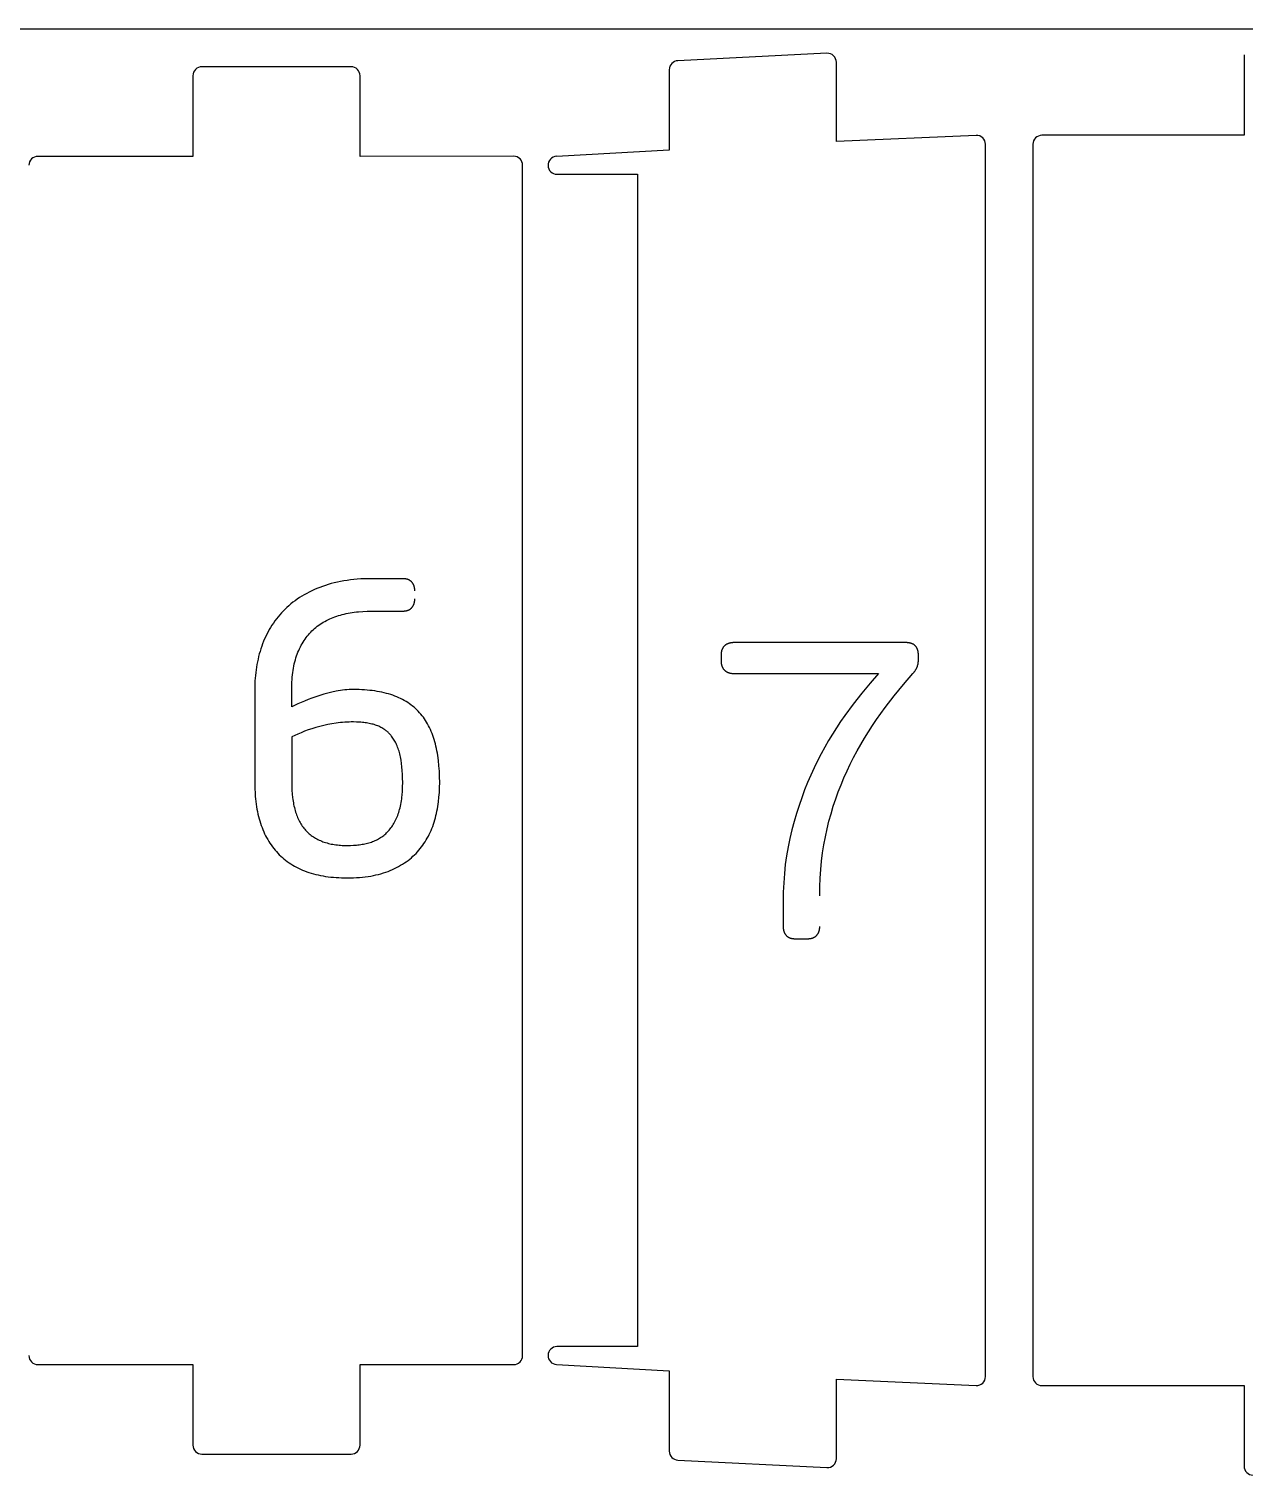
# Model space of a CAD drawing. Extents: x 296 to 1497, y 3 to 304.
# Drawn here: x 1218.47 to 1259.21, y 188.87 to 237.33 of the extents above; entities that cross this region are included whole.
import ezdxf

# ---------------------------------------------------------------- set-up
doc = ezdxf.new("R2010")
doc.units = 0
doc.layers.add('FLAT_PANELS', color=1, linetype='CONTINUOUS')
doc.layers.add('HELP_LINES', color=3, linetype='CONTINUOUS')

msp = doc.modelspace()

# ---------------------------------------------------------------- linework, layer by layer
at = {"layer": 'FLAT_PANELS'}
for p, q in [((1188.992, 237.332, 0), (1318.385, 237.332)), ((1245.225, 236.515, 0), (1240.225, 236.265, 0)), ((1229.271, 236.063, 0), (1224.271, 236.063, 0)), ((1245.54, 233.556, 0), (1245.54, 236.216, 0)), ((1259.209, 236.466, 0), (1259.209, 233.766, 0)), ((1223.971, 235.763, 0), (1223.971, 233.062, 0)), ((1229.571, 233.062, 0), (1229.571, 235.763, 0)), ((1239.94, 235.966, 0), (1239.94, 233.274, 0)), ((1250.228, 233.765, 0), (1245.54, 233.556, 0)), ((1259.209, 233.766, 0), (1252.429, 233.766, 0)), ((1239.94, 233.274, 0), (1236.156, 233.062, 0)), ((1250.54, 192.172, 0), (1250.54, 233.466, 0)), ((1252.129, 233.466, 0), (1252.129, 192.172, 0)), ((1223.971, 233.062, 0), (1218.771, 233.062, 0)), ((1234.723, 233.063, 0), (1229.571, 233.062, 0)), ((1235.023, 192.876, 0), (1235.023, 232.763, 0)), ((1236.174, 232.463, 0), (1238.874, 232.463, 0)), ((1238.874, 232.463, 0), (1238.874, 193.176, 0)), ((1238.874, 193.176, 0), (1236.174, 193.176, 0)), ((1218.771, 192.576, 0), (1223.971, 192.576, 0)), ((1223.971, 192.576, 0), (1223.971, 189.876, 0)), ((1229.571, 189.876, 0), (1229.571, 192.576, 0)), ((1229.571, 192.576, 0), (1234.723, 192.576, 0)), ((1236.156, 192.576, 0), (1239.94, 192.364, 0)), ((1239.94, 192.364, 0), (1239.94, 189.672, 0)), ((1245.54, 189.422, 0), (1245.54, 192.082, 0)), ((1245.54, 192.082, 0), (1250.228, 191.873, 0)), ((1252.429, 191.872, 0), (1259.209, 191.872, 0)), ((1259.209, 191.872, 0), (1259.209, 189.172, 0)), ((1224.271, 189.576, 0), (1229.271, 189.576, 0)), ((1240.225, 189.373, 0), (1245.225, 189.123, 0))]:
    msp.add_line(p, q, dxfattribs=at)
for centre, start, end in [((1245.24, 236.216, 0), 360, 92.8619), ((1224.271, 235.763, 0), 90.0002, 180), ((1229.271, 235.763, 0), 360, 90.0002), ((1240.24, 235.966, 0), 92.8619, 180), ((1250.24, 233.466, 0), 360, 92.4148), ((1252.429, 233.466, 0), 90.0002, 180), ((1218.771, 232.762, 0), 90.0003, 180), ((1234.723, 232.763, 0), 360, 90.0003), ((1236.174, 232.763, 0), 93.3577, 269.9998), ((1218.771, 192.876, 0), 180, 269.9998), ((1234.723, 192.876, 0), 269.9997, 0), ((1236.174, 192.876, 0), 90, 266.6423), ((1250.24, 192.172, 0), 267.5852, 360), ((1252.429, 192.172, 0), 180, 269.9998), ((1224.271, 189.876, 0), 180, 269.9993), ((1229.271, 189.876, 0), 269.9993, 0), ((1240.24, 189.672, 0), 180, 267.1381), ((1245.24, 189.422, 0), 267.1381, 0), ((1259.509, 189.172, 0), 180, 269.9998)]:
    msp.add_arc(centre, 0.3, start, end, dxfattribs=at)
at = {"layer": 'HELP_LINES'}
for p, q in [((1228.129, 218.581), (1228.04, 218.542)), ((1228.221, 218.618), (1228.129, 218.581)), ((1228.314, 218.653), (1228.221, 218.618)), ((1228.41, 218.686), (1228.314, 218.653)), ((1228.508, 218.717), (1228.41, 218.686)), ((1228.607, 218.745), (1228.508, 218.717)), ((1228.709, 218.771), (1228.607, 218.745)), ((1228.813, 218.795), (1228.709, 218.771)), ((1228.919, 218.817), (1228.813, 218.795)), ((1229.027, 218.836), (1228.919, 218.817)), ((1229.138, 218.853), (1229.027, 218.836)), ((1229.25, 218.868), (1229.138, 218.853)), ((1229.364, 218.88), (1229.25, 218.868)), ((1229.481, 218.891), (1229.364, 218.88)), ((1229.6, 218.899), (1229.481, 218.891)), ((1229.72, 218.904), (1229.6, 218.899)), ((1229.843, 218.908), (1229.72, 218.904)), ((1229.968, 218.909), (1229.843, 218.908)), ((1231.014, 218.909), (1229.968, 218.909)), ((1231.026, 218.908), (1231.014, 218.909)), ((1231.038, 218.908), (1231.026, 218.908)), ((1231.05, 218.907), (1231.038, 218.908)), ((1231.062, 218.906), (1231.05, 218.907)), ((1231.073, 218.905), (1231.062, 218.906)), ((1231.084, 218.904), (1231.073, 218.905)), ((1231.096, 218.902), (1231.084, 218.904)), ((1231.106, 218.9), (1231.096, 218.902)), ((1231.117, 218.898), (1231.106, 218.9)), ((1231.128, 218.896), (1231.117, 218.898)), ((1231.138, 218.893), (1231.128, 218.896)), ((1231.148, 218.891), (1231.138, 218.893)), ((1231.158, 218.888), (1231.148, 218.891)), ((1231.168, 218.885), (1231.158, 218.888)), ((1231.177, 218.881), (1231.168, 218.885)), ((1231.187, 218.878), (1231.177, 218.881)), ((1231.196, 218.874), (1231.187, 218.878)), ((1231.205, 218.87), (1231.196, 218.874)), ((1231.214, 218.866), (1231.205, 218.87)), ((1231.222, 218.862), (1231.214, 218.866)), ((1231.231, 218.857), (1231.222, 218.862)), ((1231.239, 218.852), (1231.231, 218.857)), ((1231.247, 218.847), (1231.239, 218.852)), ((1231.255, 218.842), (1231.247, 218.847)), ((1231.263, 218.836), (1231.255, 218.842)), ((1231.27, 218.831), (1231.263, 218.836)), ((1231.278, 218.825), (1231.27, 218.831)), ((1231.285, 218.819), (1231.278, 218.825)), ((1231.292, 218.812), (1231.285, 218.819)), ((1231.298, 218.806), (1231.292, 218.812)), ((1231.305, 218.799), (1231.298, 218.806)), ((1231.311, 218.792), (1231.305, 218.799)), ((1231.317, 218.785), (1231.311, 218.792)), ((1231.323, 218.778), (1231.317, 218.785)), ((1231.329, 218.771), (1231.323, 218.778)), ((1231.335, 218.763), (1231.329, 218.771)), ((1231.34, 218.755), (1231.335, 218.763)), ((1231.345, 218.747), (1231.34, 218.755)), ((1231.35, 218.739), (1231.345, 218.747)), ((1231.355, 218.731), (1231.35, 218.739)), ((1231.359, 218.723), (1231.355, 218.731)), ((1231.364, 218.715), (1231.359, 218.723)), ((1231.368, 218.706), (1231.364, 218.715)), ((1231.372, 218.697), (1231.368, 218.706)), ((1231.376, 218.688), (1231.372, 218.697)), ((1231.379, 218.679), (1231.376, 218.688)), ((1231.382, 218.67), (1231.379, 218.679)), ((1231.386, 218.661), (1231.382, 218.67)), ((1231.388, 218.651), (1231.386, 218.661)), ((1231.391, 218.642), (1231.388, 218.651)), ((1231.394, 218.632), (1231.391, 218.642)), ((1231.396, 218.622), (1231.394, 218.632)), ((1231.398, 218.612), (1231.396, 218.622)), ((1231.4, 218.601), (1231.398, 218.612)), ((1231.402, 218.591), (1231.4, 218.601)), ((1231.403, 218.58), (1231.402, 218.591)), ((1231.405, 218.57), (1231.403, 218.58)), ((1231.406, 218.559), (1231.405, 218.57)), ((1231.407, 218.548), (1231.406, 218.559)), ((1227.324, 218.118), (1227.254, 218.062)), ((1227.396, 218.172), (1227.324, 218.118)), ((1227.469, 218.224), (1227.396, 218.172)), ((1227.545, 218.274), (1227.469, 218.224)), ((1227.622, 218.323), (1227.545, 218.274)), ((1227.702, 218.37), (1227.622, 218.323)), ((1227.783, 218.416), (1227.702, 218.37)), ((1227.867, 218.459), (1227.783, 218.416)), ((1227.952, 218.502), (1227.867, 218.459)), ((1228.04, 218.542), (1227.952, 218.502)), ((1231.379, 218.059), (1231.382, 218.068)), ((1231.382, 218.068), (1231.386, 218.078)), ((1231.386, 218.078), (1231.388, 218.088)), ((1231.388, 218.088), (1231.391, 218.097)), ((1231.391, 218.097), (1231.394, 218.107)), ((1231.394, 218.107), (1231.396, 218.117)), ((1231.396, 218.117), (1231.398, 218.127)), ((1231.398, 218.127), (1231.4, 218.138)), ((1231.4, 218.138), (1231.402, 218.148)), ((1231.402, 218.148), (1231.403, 218.159)), ((1231.403, 218.159), (1231.405, 218.17)), ((1231.405, 218.17), (1231.406, 218.181)), ((1231.406, 218.181), (1231.407, 218.192)), ((1231.407, 218.537), (1231.407, 218.548)), ((1231.408, 218.525), (1231.407, 218.537)), ((1231.407, 218.203), (1231.408, 218.214)), ((1231.407, 218.192), (1231.407, 218.203)), ((1231.408, 218.514), (1231.408, 218.525)), ((1231.408, 218.502), (1231.408, 218.514)), ((1231.408, 218.226), (1231.408, 218.237)), ((1231.408, 218.214), (1231.408, 218.226)), ((1226.823, 217.629), (1226.77, 217.561)), ((1226.879, 217.695), (1226.823, 217.629)), ((1226.937, 217.76), (1226.879, 217.695)), ((1226.996, 217.824), (1226.937, 217.76)), ((1227.058, 217.886), (1226.996, 217.824)), ((1227.121, 217.946), (1227.058, 217.886)), ((1227.187, 218.005), (1227.121, 217.946)), ((1227.254, 218.062), (1227.187, 218.005)), ((1228.554, 217.561), (1228.611, 217.585)), ((1228.611, 217.585), (1228.669, 217.609)), ((1228.669, 217.609), (1228.728, 217.631)), ((1228.728, 217.631), (1228.789, 217.652)), ((1228.789, 217.652), (1228.85, 217.672)), ((1228.85, 217.672), (1228.913, 217.69)), ((1228.913, 217.69), (1228.977, 217.708)), ((1228.977, 217.708), (1229.041, 217.724)), ((1229.041, 217.724), (1229.107, 217.738)), ((1229.107, 217.738), (1229.173, 217.752)), ((1229.173, 217.752), (1229.241, 217.764)), ((1229.241, 217.764), (1229.309, 217.776)), ((1229.309, 217.776), (1229.379, 217.786)), ((1229.379, 217.786), (1229.449, 217.795)), ((1229.449, 217.795), (1229.52, 217.802)), ((1229.52, 217.802), (1229.666, 217.814)), ((1229.666, 217.814), (1229.815, 217.821)), ((1229.815, 217.821), (1231.014, 217.824)), ((1231.014, 217.824), (1231.026, 217.824)), ((1231.026, 217.824), (1231.038, 217.825)), ((1231.038, 217.825), (1231.05, 217.826)), ((1231.05, 217.826), (1231.062, 217.827)), ((1231.062, 217.827), (1231.073, 217.828)), ((1231.073, 217.828), (1231.084, 217.829)), ((1231.084, 217.829), (1231.096, 217.831)), ((1231.096, 217.831), (1231.106, 217.833)), ((1231.106, 217.833), (1231.117, 217.835)), ((1231.117, 217.835), (1231.128, 217.837)), ((1231.128, 217.837), (1231.138, 217.84)), ((1231.138, 217.84), (1231.148, 217.842)), ((1231.148, 217.842), (1231.158, 217.845)), ((1231.158, 217.845), (1231.168, 217.849)), ((1231.168, 217.849), (1231.177, 217.852)), ((1231.177, 217.852), (1231.187, 217.856)), ((1231.187, 217.856), (1231.196, 217.86)), ((1231.196, 217.86), (1231.205, 217.864)), ((1231.205, 217.864), (1231.214, 217.868)), ((1231.214, 217.868), (1231.222, 217.872)), ((1231.222, 217.872), (1231.231, 217.877)), ((1231.231, 217.877), (1231.239, 217.882)), ((1231.239, 217.882), (1231.247, 217.887)), ((1231.247, 217.887), (1231.255, 217.893)), ((1231.255, 217.893), (1231.263, 217.898)), ((1231.263, 217.898), (1231.27, 217.904)), ((1231.27, 217.904), (1231.278, 217.91)), ((1231.278, 217.91), (1231.285, 217.917)), ((1231.285, 217.917), (1231.292, 217.923)), ((1231.292, 217.923), (1231.298, 217.93)), ((1231.298, 217.93), (1231.305, 217.937)), ((1231.305, 217.937), (1231.311, 217.944)), ((1231.311, 217.944), (1231.317, 217.951)), ((1231.317, 217.951), (1231.323, 217.959)), ((1231.323, 217.959), (1231.329, 217.966)), ((1231.329, 217.966), (1231.335, 217.974)), ((1231.335, 217.974), (1231.34, 217.982)), ((1231.34, 217.982), (1231.345, 217.99)), ((1231.345, 217.99), (1231.35, 217.998)), ((1231.35, 217.998), (1231.355, 218.006)), ((1231.355, 218.006), (1231.359, 218.015)), ((1231.359, 218.015), (1231.364, 218.023)), ((1231.364, 218.023), (1231.368, 218.032)), ((1231.368, 218.032), (1231.372, 218.041)), ((1231.372, 218.041), (1231.376, 218.05)), ((1231.376, 218.05), (1231.379, 218.059)), ((1226.488, 217.127), (1226.448, 217.05)), ((1226.53, 217.203), (1226.488, 217.127)), ((1226.574, 217.277), (1226.53, 217.203)), ((1226.62, 217.35), (1226.574, 217.277)), ((1226.668, 217.422), (1226.62, 217.35)), ((1226.718, 217.492), (1226.668, 217.422)), ((1226.77, 217.561), (1226.718, 217.492)), ((1227.879, 217.074), (1227.919, 217.118)), ((1227.919, 217.118), (1227.961, 217.16)), ((1227.961, 217.16), (1228.004, 217.2)), ((1228.004, 217.2), (1228.048, 217.24)), ((1228.048, 217.24), (1228.094, 217.278)), ((1228.094, 217.278), (1228.14, 217.314)), ((1228.14, 217.314), (1228.188, 217.35)), ((1228.188, 217.35), (1228.237, 217.384)), ((1228.237, 217.384), (1228.287, 217.416)), ((1228.287, 217.416), (1228.338, 217.448)), ((1228.338, 217.448), (1228.39, 217.478)), ((1228.39, 217.478), (1228.444, 217.507)), ((1228.444, 217.507), (1228.498, 217.534)), ((1228.498, 217.534), (1228.554, 217.561)), ((1226.276, 216.645), (1226.248, 216.56)), ((1226.307, 216.728), (1226.276, 216.645)), ((1226.339, 216.811), (1226.307, 216.728)), ((1226.373, 216.892), (1226.339, 216.811)), ((1226.41, 216.972), (1226.373, 216.892)), ((1226.448, 217.05), (1226.41, 216.972)), ((1227.544, 216.563), (1227.572, 216.621)), ((1227.572, 216.621), (1227.601, 216.677)), ((1227.601, 216.677), (1227.631, 216.731)), ((1227.631, 216.731), (1227.663, 216.784)), ((1227.663, 216.784), (1227.696, 216.836)), ((1227.696, 216.836), (1227.73, 216.886)), ((1227.73, 216.886), (1227.765, 216.935)), ((1227.765, 216.935), (1227.802, 216.983)), ((1227.802, 216.983), (1227.84, 217.029)), ((1227.84, 217.029), (1227.879, 217.074)), ((1241.751, 216.613), (1241.745, 216.605)), ((1241.756, 216.621), (1241.751, 216.613)), ((1241.762, 216.628), (1241.756, 216.621)), ((1241.769, 216.636), (1241.762, 216.628)), ((1241.775, 216.643), (1241.769, 216.636)), ((1241.782, 216.65), (1241.775, 216.643)), ((1241.789, 216.657), (1241.782, 216.65)), ((1241.796, 216.664), (1241.789, 216.657)), ((1241.803, 216.67), (1241.796, 216.664)), ((1241.811, 216.677), (1241.803, 216.67)), ((1241.819, 216.683), (1241.811, 216.677)), ((1241.826, 216.689), (1241.819, 216.683)), ((1241.834, 216.694), (1241.826, 216.689)), ((1241.843, 216.7), (1241.834, 216.694)), ((1241.851, 216.705), (1241.843, 216.7)), ((1241.859, 216.71), (1241.851, 216.705)), ((1241.868, 216.715), (1241.859, 216.71)), ((1241.877, 216.719), (1241.868, 216.715)), ((1241.886, 216.724), (1241.877, 216.719)), ((1241.895, 216.728), (1241.886, 216.724)), ((1241.905, 216.732), (1241.895, 216.728)), ((1241.914, 216.736), (1241.905, 216.732)), ((1241.924, 216.739), (1241.914, 216.736)), ((1241.934, 216.743), (1241.924, 216.739)), ((1241.944, 216.746), (1241.934, 216.743)), ((1241.954, 216.749), (1241.944, 216.746)), ((1241.965, 216.751), (1241.954, 216.749)), ((1241.975, 216.754), (1241.965, 216.751)), ((1241.986, 216.756), (1241.975, 216.754)), ((1241.997, 216.758), (1241.986, 216.756)), ((1242.008, 216.76), (1241.997, 216.758)), ((1242.019, 216.761), (1242.008, 216.76)), ((1242.031, 216.763), (1242.019, 216.761)), ((1242.042, 216.764), (1242.031, 216.763)), ((1242.054, 216.765), (1242.042, 216.764)), ((1242.066, 216.766), (1242.054, 216.765)), ((1242.078, 216.766), (1242.066, 216.766)), ((1242.09, 216.767), (1242.078, 216.766)), ((1242.103, 216.767), (1242.09, 216.767)), ((1247.903, 216.766), (1242.103, 216.767)), ((1247.915, 216.766), (1247.903, 216.766)), ((1247.927, 216.765), (1247.915, 216.766)), ((1247.939, 216.764), (1247.927, 216.765)), ((1247.951, 216.763), (1247.939, 216.764)), ((1247.963, 216.761), (1247.951, 216.763)), ((1247.974, 216.76), (1247.963, 216.761)), ((1247.985, 216.758), (1247.974, 216.76)), ((1247.996, 216.756), (1247.985, 216.758)), ((1248.007, 216.754), (1247.996, 216.756)), ((1248.018, 216.751), (1248.007, 216.754)), ((1248.028, 216.749), (1248.018, 216.751)), ((1248.038, 216.746), (1248.028, 216.749)), ((1248.048, 216.743), (1248.038, 216.746)), ((1248.058, 216.739), (1248.048, 216.743)), ((1248.068, 216.736), (1248.058, 216.739)), ((1248.077, 216.732), (1248.068, 216.736)), ((1248.086, 216.728), (1248.077, 216.732)), ((1248.095, 216.724), (1248.086, 216.728)), ((1248.104, 216.719), (1248.095, 216.724)), ((1248.113, 216.715), (1248.104, 216.719)), ((1248.121, 216.71), (1248.113, 216.715)), ((1248.129, 216.705), (1248.121, 216.71)), ((1248.137, 216.7), (1248.129, 216.705)), ((1248.145, 216.694), (1248.137, 216.7)), ((1248.153, 216.689), (1248.145, 216.694)), ((1248.16, 216.683), (1248.153, 216.689)), ((1248.167, 216.677), (1248.16, 216.683)), ((1248.174, 216.67), (1248.167, 216.677)), ((1248.181, 216.664), (1248.174, 216.67)), ((1248.187, 216.657), (1248.181, 216.664)), ((1248.194, 216.65), (1248.187, 216.657)), ((1248.2, 216.643), (1248.194, 216.65)), ((1248.206, 216.636), (1248.2, 216.643)), ((1248.212, 216.628), (1248.206, 216.636)), ((1248.217, 216.621), (1248.212, 216.628)), ((1248.223, 216.613), (1248.217, 216.621)), ((1248.228, 216.605), (1248.223, 216.613)), ((1226.152, 216.213), (1226.133, 216.124)), ((1226.173, 216.301), (1226.152, 216.213)), ((1226.196, 216.388), (1226.173, 216.301)), ((1226.221, 216.474), (1226.196, 216.388)), ((1226.248, 216.56), (1226.221, 216.474)), ((1227.386, 216.122), (1227.404, 216.19)), ((1227.404, 216.19), (1227.424, 216.256)), ((1227.424, 216.256), (1227.445, 216.32)), ((1227.445, 216.32), (1227.468, 216.383)), ((1227.468, 216.383), (1227.492, 216.445)), ((1227.492, 216.445), (1227.517, 216.505)), ((1227.517, 216.505), (1227.544, 216.563)), ((1241.677, 216.394), (1241.676, 216.383)), ((1241.676, 216.383), (1241.676, 216.372)), ((1241.676, 216.372), (1241.676, 216.147)), ((1241.676, 216.147), (1241.676, 216.135)), ((1241.676, 216.135), (1241.676, 216.123)), ((1241.678, 216.406), (1241.677, 216.394)), ((1241.679, 216.417), (1241.678, 216.406)), ((1241.68, 216.428), (1241.679, 216.417)), ((1241.681, 216.438), (1241.68, 216.428)), ((1241.683, 216.449), (1241.681, 216.438)), ((1241.685, 216.459), (1241.683, 216.449)), ((1241.687, 216.47), (1241.685, 216.459)), ((1241.689, 216.48), (1241.687, 216.47)), ((1241.692, 216.49), (1241.689, 216.48)), ((1241.695, 216.499), (1241.692, 216.49)), ((1241.698, 216.509), (1241.695, 216.499)), ((1241.701, 216.519), (1241.698, 216.509)), ((1241.704, 216.528), (1241.701, 216.519)), ((1241.708, 216.537), (1241.704, 216.528)), ((1241.712, 216.546), (1241.708, 216.537)), ((1241.716, 216.555), (1241.712, 216.546)), ((1241.72, 216.564), (1241.716, 216.555)), ((1241.725, 216.572), (1241.72, 216.564)), ((1241.729, 216.581), (1241.725, 216.572)), ((1241.734, 216.589), (1241.729, 216.581)), ((1241.739, 216.597), (1241.734, 216.589)), ((1241.745, 216.605), (1241.739, 216.597)), ((1248.233, 216.597), (1248.228, 216.605)), ((1248.237, 216.589), (1248.233, 216.597)), ((1248.242, 216.581), (1248.237, 216.589)), ((1248.246, 216.572), (1248.242, 216.581)), ((1248.25, 216.564), (1248.246, 216.572)), ((1248.254, 216.555), (1248.25, 216.564)), ((1248.258, 216.546), (1248.254, 216.555)), ((1248.262, 216.537), (1248.258, 216.546)), ((1248.265, 216.528), (1248.262, 216.537)), ((1248.268, 216.519), (1248.265, 216.528)), ((1248.271, 216.509), (1248.268, 216.519)), ((1248.274, 216.499), (1248.271, 216.509)), ((1248.276, 216.49), (1248.274, 216.499)), ((1248.279, 216.48), (1248.276, 216.49)), ((1248.281, 216.47), (1248.279, 216.48)), ((1248.283, 216.459), (1248.281, 216.47)), ((1248.284, 216.449), (1248.283, 216.459)), ((1248.286, 216.438), (1248.284, 216.449)), ((1248.287, 216.428), (1248.286, 216.438)), ((1248.288, 216.417), (1248.287, 216.428)), ((1248.289, 216.406), (1248.288, 216.417)), ((1248.288, 216.121), (1248.289, 216.139)), ((1248.29, 216.394), (1248.289, 216.406)), ((1248.289, 216.139), (1248.29, 216.159)), ((1248.29, 216.383), (1248.29, 216.394)), ((1248.291, 216.372), (1248.29, 216.383)), ((1248.29, 216.159), (1248.291, 216.178)), ((1248.291, 216.36), (1248.291, 216.372)), ((1248.291, 216.178), (1248.291, 216.36)), ((1226.063, 215.669), (1226.055, 215.576)), ((1226.074, 215.762), (1226.063, 215.669)), ((1226.086, 215.853), (1226.074, 215.762)), ((1226.099, 215.944), (1226.086, 215.853)), ((1226.115, 216.035), (1226.099, 215.944)), ((1226.133, 216.124), (1226.115, 216.035)), ((1227.299, 215.608), (1227.307, 215.686)), ((1227.307, 215.686), (1227.317, 215.762)), ((1227.317, 215.762), (1227.328, 215.837)), ((1227.328, 215.837), (1227.34, 215.911)), ((1227.34, 215.911), (1227.354, 215.983)), ((1227.354, 215.983), (1227.369, 216.053)), ((1227.369, 216.053), (1227.386, 216.122)), ((1241.676, 216.123), (1241.677, 216.112)), ((1241.677, 216.112), (1241.678, 216.101)), ((1241.678, 216.101), (1241.679, 216.09)), ((1241.679, 216.09), (1241.68, 216.079)), ((1241.68, 216.079), (1241.681, 216.068)), ((1241.681, 216.068), (1241.683, 216.058)), ((1241.683, 216.058), (1241.685, 216.047)), ((1241.685, 216.047), (1241.687, 216.037)), ((1241.687, 216.037), (1241.689, 216.027)), ((1241.689, 216.027), (1241.692, 216.016)), ((1241.692, 216.016), (1241.695, 216.007)), ((1241.695, 216.007), (1241.698, 215.997)), ((1241.698, 215.997), (1241.701, 215.987)), ((1241.701, 215.987), (1241.704, 215.978)), ((1241.704, 215.978), (1241.708, 215.968)), ((1241.708, 215.968), (1241.712, 215.959)), ((1241.712, 215.959), (1241.716, 215.95)), ((1241.716, 215.95), (1241.72, 215.941)), ((1241.72, 215.941), (1241.725, 215.933)), ((1241.725, 215.933), (1241.729, 215.924)), ((1241.729, 215.924), (1241.734, 215.916)), ((1241.734, 215.916), (1241.739, 215.907)), ((1241.739, 215.907), (1241.745, 215.899)), ((1241.745, 215.899), (1241.751, 215.891)), ((1241.751, 215.891), (1241.756, 215.883)), ((1241.756, 215.883), (1241.762, 215.876)), ((1241.762, 215.876), (1241.769, 215.868)), ((1241.769, 215.868), (1241.775, 215.861)), ((1241.775, 215.861), (1241.782, 215.853)), ((1241.782, 215.853), (1241.789, 215.846)), ((1241.789, 215.846), (1241.796, 215.839)), ((1241.796, 215.839), (1241.803, 215.832)), ((1241.803, 215.832), (1241.811, 215.826)), ((1241.811, 215.826), (1241.819, 215.82)), ((1241.819, 215.82), (1241.826, 215.814)), ((1241.826, 215.814), (1241.834, 215.808)), ((1241.834, 215.808), (1241.843, 215.802)), ((1241.843, 215.802), (1241.851, 215.797)), ((1241.851, 215.797), (1241.859, 215.792)), ((1241.859, 215.792), (1241.868, 215.787)), ((1241.868, 215.787), (1241.877, 215.782)), ((1241.877, 215.782), (1241.886, 215.777)), ((1241.886, 215.777), (1241.895, 215.773)), ((1241.895, 215.773), (1241.905, 215.769)), ((1241.905, 215.769), (1241.914, 215.765)), ((1241.914, 215.765), (1241.924, 215.761)), ((1241.924, 215.761), (1241.934, 215.758)), ((1241.934, 215.758), (1241.944, 215.755)), ((1241.944, 215.755), (1241.954, 215.752)), ((1241.954, 215.752), (1241.965, 215.749)), ((1241.965, 215.749), (1241.975, 215.746)), ((1241.975, 215.746), (1241.986, 215.744)), ((1241.986, 215.744), (1241.997, 215.742)), ((1241.997, 215.742), (1242.008, 215.74)), ((1242.008, 215.74), (1242.019, 215.739)), ((1242.019, 215.739), (1242.031, 215.737)), ((1242.031, 215.737), (1242.042, 215.736)), ((1242.042, 215.736), (1242.054, 215.735)), ((1242.054, 215.735), (1242.066, 215.734)), ((1242.066, 215.734), (1242.078, 215.734)), ((1242.078, 215.734), (1242.09, 215.733)), ((1242.09, 215.733), (1246.954, 215.733)), ((1246.954, 215.733), (1246.673, 215.412)), ((1247.786, 215.36), (1248.103, 215.733)), ((1248.103, 215.733), (1248.124, 215.756)), ((1248.124, 215.756), (1248.134, 215.768)), ((1248.134, 215.768), (1248.144, 215.779)), ((1248.144, 215.779), (1248.153, 215.791)), ((1248.153, 215.791), (1248.162, 215.803)), ((1248.162, 215.803), (1248.171, 215.815)), ((1248.171, 215.815), (1248.18, 215.827)), ((1248.18, 215.827), (1248.188, 215.84)), ((1248.188, 215.84), (1248.196, 215.852)), ((1248.196, 215.852), (1248.204, 215.865)), ((1248.204, 215.865), (1248.212, 215.878)), ((1248.212, 215.878), (1248.219, 215.891)), ((1248.219, 215.891), (1248.226, 215.904)), ((1248.226, 215.904), (1248.233, 215.917)), ((1248.233, 215.917), (1248.239, 215.93)), ((1248.239, 215.93), (1248.243, 215.937)), ((1248.243, 215.937), (1248.246, 215.944)), ((1248.246, 215.944), (1248.249, 215.951)), ((1248.249, 215.951), (1248.251, 215.958)), ((1248.251, 215.958), (1248.257, 215.972)), ((1248.257, 215.972), (1248.262, 215.987)), ((1248.262, 215.987), (1248.266, 216.002)), ((1248.266, 216.002), (1248.271, 216.018)), ((1248.271, 216.018), (1248.275, 216.034)), ((1248.275, 216.034), (1248.278, 216.05)), ((1248.278, 216.05), (1248.281, 216.067)), ((1248.281, 216.067), (1248.284, 216.085)), ((1248.284, 216.085), (1248.286, 216.103)), ((1248.286, 216.103), (1248.288, 216.121)), ((1226.041, 215.291), (1226.04, 212.08)), ((1226.044, 215.387), (1226.041, 215.291)), ((1226.049, 215.482), (1226.044, 215.387)), ((1226.055, 215.576), (1226.049, 215.482)), ((1227.281, 215.28), (1227.284, 215.364)), ((1227.281, 215.195), (1227.281, 215.28)), ((1227.281, 214.619), (1227.281, 215.195)), ((1227.284, 215.364), (1227.287, 215.447)), ((1227.287, 215.447), (1227.292, 215.528)), ((1227.292, 215.528), (1227.299, 215.608)), ((1228.915, 215.164), (1228.844, 215.153)), ((1228.987, 215.173), (1228.915, 215.164)), ((1229.059, 215.181), (1228.987, 215.173)), ((1229.131, 215.187), (1229.059, 215.181)), ((1229.203, 215.191), (1229.131, 215.187)), ((1229.275, 215.194), (1229.203, 215.191)), ((1229.348, 215.195), (1229.275, 215.194)), ((1229.538, 215.192), (1229.348, 215.195)), ((1229.631, 215.188), (1229.538, 215.192)), ((1229.721, 215.183), (1229.631, 215.188)), ((1229.81, 215.176), (1229.721, 215.183)), ((1229.898, 215.167), (1229.81, 215.176)), ((1229.983, 215.158), (1229.898, 215.167)), ((1246.673, 215.412), (1246.39, 215.07)), ((1247.477, 214.979), (1247.786, 215.36)), ((1227.486, 214.712), (1227.281, 214.619)), ((1227.714, 214.81), (1227.486, 214.712)), ((1227.835, 214.859), (1227.714, 214.81)), ((1227.96, 214.907), (1227.835, 214.859)), ((1228.088, 214.953), (1227.96, 214.907)), ((1228.221, 214.998), (1228.088, 214.953)), ((1228.356, 215.039), (1228.221, 214.998)), ((1228.493, 215.077), (1228.356, 215.039)), ((1228.632, 215.11), (1228.493, 215.077)), ((1228.773, 215.14), (1228.632, 215.11)), ((1228.844, 215.153), (1228.773, 215.14)), ((1230.067, 215.146), (1229.983, 215.158)), ((1230.149, 215.133), (1230.067, 215.146)), ((1230.229, 215.119), (1230.149, 215.133)), ((1230.307, 215.103), (1230.229, 215.119)), ((1230.384, 215.086), (1230.307, 215.103)), ((1230.458, 215.067), (1230.384, 215.086)), ((1230.531, 215.046), (1230.458, 215.067)), ((1230.603, 215.024), (1230.531, 215.046)), ((1230.672, 215.001), (1230.603, 215.024)), ((1230.74, 214.976), (1230.672, 215.001)), ((1230.806, 214.949), (1230.74, 214.976)), ((1230.871, 214.921), (1230.806, 214.949)), ((1230.934, 214.891), (1230.871, 214.921)), ((1230.996, 214.86), (1230.934, 214.891)), ((1231.056, 214.828), (1230.996, 214.86)), ((1231.114, 214.794), (1231.056, 214.828)), ((1231.171, 214.758), (1231.114, 214.794)), ((1231.226, 214.721), (1231.171, 214.758)), ((1231.28, 214.683), (1231.226, 214.721)), ((1231.332, 214.642), (1231.28, 214.683)), ((1246.107, 214.707), (1245.823, 214.322)), ((1246.39, 215.07), (1246.107, 214.707)), ((1247.179, 214.588), (1247.477, 214.979)), ((1231.383, 214.601), (1231.332, 214.642)), ((1231.432, 214.558), (1231.383, 214.601)), ((1231.479, 214.513), (1231.432, 214.558)), ((1231.525, 214.467), (1231.479, 214.513)), ((1231.57, 214.419), (1231.525, 214.467)), ((1231.613, 214.37), (1231.57, 214.419)), ((1231.654, 214.319), (1231.613, 214.37)), ((1231.694, 214.267), (1231.654, 214.319)), ((1231.733, 214.213), (1231.694, 214.267)), ((1231.77, 214.158), (1231.733, 214.213)), ((1245.823, 214.322), (1245.683, 214.121)), ((1246.889, 214.189), (1247.179, 214.588)), ((1227.597, 213.749), (1227.486, 213.701)), ((1227.714, 213.796), (1227.597, 213.749)), ((1227.835, 213.841), (1227.714, 213.796)), ((1227.96, 213.883), (1227.835, 213.841)), ((1228.088, 213.922), (1227.96, 213.883)), ((1228.221, 213.957), (1228.088, 213.922)), ((1228.356, 213.99), (1228.221, 213.957)), ((1228.493, 214.019), (1228.356, 213.99)), ((1228.632, 214.044), (1228.493, 214.019)), ((1228.773, 214.067), (1228.632, 214.044)), ((1228.844, 214.077), (1228.773, 214.067)), ((1228.915, 214.085), (1228.844, 214.077)), ((1228.987, 214.092), (1228.915, 214.085)), ((1229.059, 214.098), (1228.987, 214.092)), ((1229.131, 214.103), (1229.059, 214.098)), ((1229.203, 214.106), (1229.131, 214.103)), ((1229.275, 214.108), (1229.203, 214.106)), ((1229.348, 214.109), (1229.275, 214.108)), ((1229.453, 214.107), (1229.348, 214.109)), ((1229.554, 214.102), (1229.453, 214.107)), ((1229.603, 214.099), (1229.554, 214.102)), ((1229.652, 214.094), (1229.603, 214.099)), ((1229.699, 214.089), (1229.652, 214.094)), ((1229.746, 214.083), (1229.699, 214.089)), ((1229.792, 214.076), (1229.746, 214.083)), ((1229.836, 214.068), (1229.792, 214.076)), ((1229.88, 214.06), (1229.836, 214.068)), ((1229.924, 214.051), (1229.88, 214.06)), ((1229.966, 214.04), (1229.924, 214.051)), ((1230.007, 214.03), (1229.966, 214.04)), ((1230.048, 214.018), (1230.007, 214.03)), ((1230.087, 214.005), (1230.048, 214.018)), ((1230.126, 213.992), (1230.087, 214.005)), ((1230.164, 213.977), (1230.126, 213.992)), ((1230.201, 213.962), (1230.164, 213.977)), ((1230.237, 213.945), (1230.201, 213.962)), ((1230.273, 213.928), (1230.237, 213.945)), ((1230.307, 213.909), (1230.273, 213.928)), ((1230.341, 213.889), (1230.307, 213.909)), ((1230.373, 213.868), (1230.341, 213.889)), ((1230.389, 213.857), (1230.373, 213.868)), ((1230.405, 213.846), (1230.389, 213.857)), ((1230.421, 213.835), (1230.405, 213.846)), ((1230.436, 213.823), (1230.421, 213.835)), ((1230.451, 213.811), (1230.436, 213.823)), ((1230.466, 213.799), (1230.451, 213.811)), ((1230.481, 213.787), (1230.466, 213.799)), ((1230.496, 213.774), (1230.481, 213.787)), ((1230.51, 213.761), (1230.496, 213.774)), ((1230.524, 213.748), (1230.51, 213.761)), ((1230.538, 213.735), (1230.524, 213.748)), ((1230.552, 213.721), (1230.538, 213.735)), ((1230.578, 213.693), (1230.552, 213.721)), ((1231.805, 214.101), (1231.77, 214.158)), ((1231.839, 214.043), (1231.805, 214.101)), ((1231.872, 213.983), (1231.839, 214.043)), ((1231.903, 213.921), (1231.872, 213.983)), ((1231.933, 213.858), (1231.903, 213.921)), ((1231.961, 213.794), (1231.933, 213.858)), ((1231.988, 213.727), (1231.961, 213.794)), ((1232.013, 213.66), (1231.988, 213.727)), ((1245.546, 213.915), (1245.413, 213.704)), ((1245.683, 214.121), (1245.546, 213.915)), ((1246.483, 213.569), (1246.614, 213.779)), ((1246.614, 213.779), (1246.749, 213.986)), ((1246.749, 213.986), (1246.889, 214.189)), ((1227.381, 213.653), (1227.281, 213.605)), ((1227.281, 213.605), (1227.281, 212.08)), ((1227.486, 213.701), (1227.381, 213.653)), ((1230.604, 213.663), (1230.578, 213.693)), ((1230.617, 213.648), (1230.604, 213.663)), ((1230.629, 213.633), (1230.617, 213.648)), ((1230.653, 213.601), (1230.629, 213.633)), ((1230.677, 213.569), (1230.653, 213.601)), ((1230.699, 213.535), (1230.677, 213.569)), ((1230.721, 213.5), (1230.699, 213.535)), ((1230.742, 213.463), (1230.721, 213.5)), ((1230.762, 213.426), (1230.742, 213.463)), ((1230.781, 213.387), (1230.762, 213.426)), ((1230.799, 213.348), (1230.781, 213.387)), ((1230.817, 213.307), (1230.799, 213.348)), ((1230.833, 213.265), (1230.817, 213.307)), ((1230.849, 213.221), (1230.833, 213.265)), ((1230.864, 213.177), (1230.849, 213.221)), ((1232.037, 213.59), (1232.013, 213.66)), ((1232.059, 213.52), (1232.037, 213.59)), ((1232.08, 213.447), (1232.059, 213.52)), ((1232.1, 213.373), (1232.08, 213.447)), ((1232.118, 213.298), (1232.1, 213.373)), ((1232.135, 213.221), (1232.118, 213.298)), ((1232.151, 213.143), (1232.135, 213.221)), ((1245.156, 213.267), (1245.033, 213.04)), ((1245.282, 213.488), (1245.156, 213.267)), ((1245.413, 213.704), (1245.282, 213.488)), ((1246.235, 213.139), (1246.357, 213.356)), ((1246.357, 213.356), (1246.483, 213.569)), ((1230.879, 213.131), (1230.864, 213.177)), ((1230.892, 213.085), (1230.879, 213.131)), ((1230.905, 213.037), (1230.892, 213.085)), ((1230.916, 212.988), (1230.905, 213.037)), ((1230.927, 212.937), (1230.916, 212.988)), ((1230.938, 212.885), (1230.927, 212.937)), ((1230.947, 212.832), (1230.938, 212.885)), ((1230.964, 212.721), (1230.947, 212.832)), ((1232.165, 213.063), (1232.151, 213.143)), ((1232.179, 212.981), (1232.165, 213.063)), ((1232.201, 212.813), (1232.179, 212.981)), ((1232.219, 212.639), (1232.201, 212.813)), ((1244.913, 212.808), (1244.797, 212.571)), ((1245.033, 213.04), (1244.913, 212.808)), ((1246.006, 212.697), (1246.118, 212.92)), ((1246.118, 212.92), (1246.235, 213.139)), ((1230.977, 212.604), (1230.964, 212.721)), ((1230.988, 212.481), (1230.977, 212.604)), ((1230.996, 212.353), (1230.988, 212.481)), ((1231, 212.22), (1230.996, 212.353)), ((1232.232, 212.459), (1232.219, 212.639)), ((1232.239, 212.273), (1232.232, 212.459)), ((1232.242, 212.08), (1232.239, 212.273)), ((1244.685, 212.328), (1244.578, 212.081)), ((1244.797, 212.571), (1244.685, 212.328)), ((1245.795, 212.241), (1245.898, 212.471)), ((1245.898, 212.471), (1246.006, 212.697)), ((1226.04, 212.08), (1226.043, 211.89)), ((1226.043, 211.89), (1226.053, 211.706)), ((1227.281, 212.08), (1227.283, 211.947)), ((1227.283, 211.947), (1227.288, 211.818)), ((1227.288, 211.818), (1227.297, 211.694)), ((1230.983, 211.658), (1230.993, 211.792)), ((1230.993, 211.792), (1231, 211.933)), ((1231.002, 212.08), (1231, 212.22)), ((1231, 211.933), (1231.002, 212.08)), ((1232.232, 211.75), (1232.239, 211.914)), ((1232.239, 211.914), (1232.242, 212.08)), ((1244.476, 211.829), (1244.38, 211.571)), ((1244.578, 212.081), (1244.476, 211.829)), ((1245.519, 211.528), (1245.605, 211.77)), ((1245.605, 211.77), (1245.697, 212.007)), ((1245.697, 212.007), (1245.795, 212.241)), ((1226.053, 211.706), (1226.059, 211.616)), ((1226.059, 211.616), (1226.068, 211.527)), ((1226.068, 211.527), (1226.078, 211.44)), ((1226.078, 211.44), (1226.089, 211.354)), ((1226.089, 211.354), (1226.102, 211.269)), ((1227.297, 211.694), (1227.31, 211.574)), ((1227.31, 211.574), (1227.318, 211.515)), ((1227.318, 211.515), (1227.326, 211.458)), ((1227.326, 211.458), (1227.336, 211.402)), ((1227.336, 211.402), (1227.346, 211.347)), ((1227.346, 211.347), (1227.357, 211.293)), ((1227.357, 211.293), (1227.37, 211.24)), ((1230.914, 211.234), (1230.927, 211.29)), ((1230.927, 211.29), (1230.939, 211.347)), ((1230.939, 211.347), (1230.95, 211.406)), ((1230.95, 211.406), (1230.96, 211.467)), ((1230.96, 211.467), (1230.968, 211.529)), ((1230.968, 211.529), (1230.976, 211.592)), ((1230.976, 211.592), (1230.983, 211.658)), ((1232.178, 211.275), (1232.201, 211.431)), ((1232.201, 211.431), (1232.219, 211.589)), ((1232.219, 211.589), (1232.232, 211.75)), ((1244.289, 211.309), (1244.203, 211.041)), ((1244.38, 211.571), (1244.289, 211.309)), ((1245.363, 211.034), (1245.438, 211.283)), ((1245.438, 211.283), (1245.519, 211.528)), ((1226.102, 211.269), (1226.116, 211.186)), ((1226.116, 211.186), (1226.132, 211.104)), ((1226.132, 211.104), (1226.149, 211.024)), ((1226.149, 211.024), (1226.168, 210.945)), ((1226.168, 210.945), (1226.189, 210.867)), ((1226.189, 210.867), (1226.211, 210.791)), ((1227.37, 211.24), (1227.383, 211.189)), ((1227.383, 211.189), (1227.397, 211.138)), ((1227.397, 211.138), (1227.412, 211.089)), ((1227.412, 211.089), (1227.428, 211.041)), ((1227.428, 211.041), (1227.445, 210.993)), ((1227.445, 210.993), (1227.462, 210.947)), ((1227.462, 210.947), (1227.481, 210.902)), ((1227.481, 210.902), (1227.501, 210.859)), ((1227.501, 210.859), (1227.521, 210.816)), ((1227.521, 210.816), (1227.542, 210.774)), ((1230.754, 210.795), (1230.776, 210.839)), ((1230.776, 210.839), (1230.796, 210.884)), ((1230.796, 210.884), (1230.816, 210.93)), ((1230.816, 210.93), (1230.834, 210.977)), ((1230.834, 210.977), (1230.852, 211.026)), ((1230.852, 211.026), (1230.869, 211.076)), ((1230.869, 211.076), (1230.885, 211.127)), ((1230.885, 211.127), (1230.9, 211.18)), ((1230.9, 211.18), (1230.914, 211.234)), ((1232.056, 210.752), (1232.077, 210.824)), ((1232.077, 210.824), (1232.097, 210.898)), ((1232.097, 210.898), (1232.116, 210.972)), ((1232.116, 210.972), (1232.133, 211.046)), ((1232.133, 211.046), (1232.149, 211.122)), ((1232.149, 211.122), (1232.164, 211.198)), ((1232.164, 211.198), (1232.178, 211.275)), ((1244.203, 211.041), (1244.123, 210.769)), ((1245.293, 210.78), (1245.363, 211.034)), ((1226.211, 210.791), (1226.234, 210.716)), ((1226.234, 210.716), (1226.259, 210.643)), ((1226.259, 210.643), (1226.286, 210.571)), ((1226.286, 210.571), (1226.314, 210.5)), ((1226.314, 210.5), (1226.343, 210.431)), ((1226.343, 210.431), (1226.374, 210.364)), ((1226.374, 210.364), (1226.407, 210.297)), ((1227.542, 210.774), (1227.565, 210.734)), ((1227.565, 210.734), (1227.588, 210.695)), ((1227.588, 210.695), (1227.612, 210.656)), ((1227.612, 210.656), (1227.637, 210.619)), ((1227.637, 210.619), (1227.663, 210.583)), ((1227.663, 210.583), (1227.69, 210.548)), ((1227.69, 210.548), (1227.717, 210.515)), ((1227.717, 210.515), (1227.746, 210.482)), ((1227.746, 210.482), (1227.776, 210.45)), ((1227.776, 210.45), (1227.806, 210.42)), ((1227.806, 210.42), (1227.837, 210.39)), ((1227.837, 210.39), (1227.87, 210.362)), ((1227.87, 210.362), (1227.903, 210.334)), ((1227.903, 210.334), (1227.937, 210.308)), ((1230.367, 210.309), (1230.4, 210.336)), ((1230.4, 210.336), (1230.432, 210.364)), ((1230.432, 210.364), (1230.464, 210.393)), ((1230.464, 210.393), (1230.494, 210.424)), ((1230.494, 210.424), (1230.524, 210.455)), ((1230.524, 210.455), (1230.553, 210.488)), ((1230.553, 210.488), (1230.581, 210.522)), ((1230.581, 210.522), (1230.609, 210.558)), ((1230.609, 210.558), (1230.635, 210.594)), ((1230.635, 210.594), (1230.661, 210.632)), ((1230.661, 210.632), (1230.685, 210.671)), ((1230.685, 210.671), (1230.709, 210.711)), ((1230.709, 210.711), (1230.732, 210.752)), ((1230.732, 210.752), (1230.754, 210.795)), ((1231.862, 210.278), (1231.894, 210.342)), ((1231.894, 210.342), (1231.925, 210.407)), ((1231.925, 210.407), (1231.955, 210.474)), ((1231.955, 210.474), (1231.982, 210.541)), ((1231.982, 210.541), (1232.009, 210.61)), ((1232.009, 210.61), (1232.033, 210.68)), ((1232.033, 210.68), (1232.056, 210.752)), ((1244.047, 210.491), (1243.979, 210.208)), ((1244.123, 210.769), (1244.047, 210.491)), ((1245.171, 210.261), (1245.229, 210.523)), ((1245.229, 210.523), (1245.293, 210.78)), ((1226.407, 210.297), (1226.441, 210.232)), ((1226.441, 210.232), (1226.477, 210.169)), ((1226.477, 210.169), (1226.514, 210.106)), ((1226.514, 210.106), (1226.552, 210.046)), ((1226.552, 210.046), (1226.592, 209.986)), ((1226.592, 209.986), (1226.634, 209.928)), ((1226.634, 209.928), (1226.677, 209.872)), ((1226.677, 209.872), (1226.722, 209.817)), ((1227.937, 210.308), (1227.972, 210.282)), ((1227.972, 210.282), (1228.008, 210.257)), ((1228.008, 210.257), (1228.045, 210.234)), ((1228.045, 210.234), (1228.083, 210.211)), ((1228.083, 210.211), (1228.122, 210.19)), ((1228.122, 210.19), (1228.161, 210.169)), ((1228.161, 210.169), (1228.202, 210.15)), ((1228.202, 210.15), (1228.243, 210.131)), ((1228.243, 210.131), (1228.286, 210.113)), ((1228.286, 210.113), (1228.329, 210.097)), ((1228.329, 210.097), (1228.373, 210.081)), ((1228.373, 210.081), (1228.419, 210.067)), ((1228.419, 210.067), (1228.465, 210.053)), ((1228.465, 210.053), (1228.512, 210.041)), ((1228.512, 210.041), (1228.56, 210.029)), ((1228.56, 210.029), (1228.609, 210.019)), ((1228.609, 210.019), (1228.658, 210.009)), ((1228.658, 210.009), (1228.709, 210.001)), ((1228.709, 210.001), (1228.761, 209.993)), ((1228.761, 209.993), (1228.813, 209.987)), ((1228.813, 209.987), (1228.867, 209.981)), ((1228.867, 209.981), (1228.921, 209.977)), ((1228.921, 209.977), (1228.976, 209.973)), ((1228.976, 209.973), (1229.033, 209.971)), ((1229.033, 209.971), (1229.09, 209.969)), ((1229.09, 209.969), (1229.148, 209.969)), ((1229.148, 209.969), (1229.252, 209.97)), ((1229.252, 209.97), (1229.353, 209.975)), ((1229.353, 209.975), (1229.452, 209.983)), ((1229.452, 209.983), (1229.5, 209.988)), ((1229.5, 209.988), (1229.548, 209.994)), ((1229.548, 209.994), (1229.595, 210.001)), ((1229.595, 210.001), (1229.642, 210.009)), ((1229.642, 210.009), (1229.688, 210.017)), ((1229.688, 210.017), (1229.734, 210.027)), ((1229.734, 210.027), (1229.779, 210.037)), ((1229.779, 210.037), (1229.823, 210.048)), ((1229.823, 210.048), (1229.867, 210.059)), ((1229.867, 210.059), (1229.91, 210.072)), ((1229.91, 210.072), (1229.952, 210.085)), ((1229.952, 210.085), (1229.994, 210.1)), ((1229.994, 210.1), (1230.035, 210.116)), ((1230.035, 210.116), (1230.075, 210.133)), ((1230.075, 210.133), (1230.114, 210.151)), ((1230.114, 210.151), (1230.153, 210.17)), ((1230.153, 210.17), (1230.19, 210.19)), ((1230.19, 210.19), (1230.227, 210.212)), ((1230.227, 210.212), (1230.263, 210.234)), ((1230.263, 210.234), (1230.299, 210.258)), ((1230.299, 210.258), (1230.333, 210.283)), ((1230.333, 210.283), (1230.367, 210.309)), ((1231.545, 209.81), (1231.59, 209.864)), ((1231.59, 209.864), (1231.633, 209.92)), ((1231.633, 209.92), (1231.676, 209.976)), ((1231.676, 209.976), (1231.716, 210.034)), ((1231.716, 210.034), (1231.755, 210.093)), ((1231.755, 210.093), (1231.792, 210.154)), ((1231.792, 210.154), (1231.828, 210.215)), ((1231.828, 210.215), (1231.862, 210.278)), ((1243.92, 209.921), (1243.87, 209.628)), ((1243.979, 210.208), (1243.92, 209.921)), ((1245.079, 209.722), (1245.121, 209.994)), ((1245.121, 209.994), (1245.171, 210.261)), ((1226.722, 209.817), (1226.768, 209.763)), ((1226.768, 209.763), (1226.816, 209.71)), ((1226.816, 209.71), (1226.865, 209.66)), ((1226.865, 209.66), (1226.916, 209.61)), ((1226.916, 209.61), (1226.968, 209.563)), ((1226.968, 209.563), (1227.022, 209.517)), ((1227.022, 209.517), (1227.077, 209.472)), ((1227.077, 209.472), (1227.134, 209.429)), ((1227.134, 209.429), (1227.192, 209.388)), ((1227.192, 209.388), (1227.252, 209.349)), ((1227.252, 209.349), (1227.314, 209.311)), ((1230.933, 209.305), (1230.997, 209.344)), ((1230.997, 209.344), (1231.06, 209.384)), ((1231.06, 209.384), (1231.121, 209.426)), ((1231.121, 209.426), (1231.18, 209.469)), ((1231.18, 209.469), (1231.237, 209.513)), ((1231.237, 209.513), (1231.293, 209.559)), ((1231.293, 209.559), (1231.346, 209.607)), ((1231.346, 209.607), (1231.399, 209.655)), ((1231.399, 209.655), (1231.449, 209.705)), ((1231.449, 209.705), (1231.498, 209.757)), ((1231.498, 209.757), (1231.545, 209.81)), ((1243.87, 209.628), (1243.829, 209.331)), ((1245.018, 209.163), (1245.045, 209.445)), ((1245.045, 209.445), (1245.079, 209.722)), ((1227.314, 209.311), (1227.377, 209.274)), ((1227.377, 209.274), (1227.441, 209.24)), ((1227.441, 209.24), (1227.507, 209.207)), ((1227.507, 209.207), (1227.575, 209.175)), ((1227.575, 209.175), (1227.644, 209.145)), ((1227.644, 209.145), (1227.714, 209.117)), ((1227.714, 209.117), (1227.787, 209.09)), ((1227.787, 209.09), (1227.86, 209.065)), ((1227.86, 209.065), (1227.935, 209.042)), ((1227.935, 209.042), (1228.012, 209.02)), ((1228.012, 209.02), (1228.09, 209)), ((1228.09, 209), (1228.17, 208.981)), ((1228.17, 208.981), (1228.251, 208.964)), ((1228.251, 208.964), (1228.334, 208.949)), ((1228.334, 208.949), (1228.418, 208.935)), ((1228.418, 208.935), (1228.504, 208.923)), ((1228.504, 208.923), (1228.592, 208.913)), ((1228.592, 208.913), (1228.681, 208.904)), ((1228.681, 208.904), (1228.771, 208.896)), ((1228.771, 208.896), (1228.863, 208.891)), ((1228.863, 208.891), (1228.956, 208.887)), ((1228.956, 208.887), (1229.148, 208.884)), ((1229.148, 208.884), (1229.253, 208.885)), ((1229.253, 208.885), (1229.356, 208.887)), ((1229.356, 208.887), (1229.456, 208.892)), ((1229.456, 208.892), (1229.555, 208.899)), ((1229.555, 208.899), (1229.652, 208.908)), ((1229.652, 208.908), (1229.747, 208.919)), ((1229.747, 208.919), (1229.84, 208.931)), ((1229.84, 208.931), (1229.93, 208.946)), ((1229.93, 208.946), (1230.019, 208.962)), ((1230.019, 208.962), (1230.106, 208.981)), ((1230.106, 208.981), (1230.191, 209.001)), ((1230.191, 209.001), (1230.274, 209.023)), ((1230.274, 209.023), (1230.355, 209.048)), ((1230.355, 209.048), (1230.433, 209.074)), ((1230.433, 209.074), (1230.51, 209.102)), ((1230.51, 209.102), (1230.585, 209.132)), ((1230.585, 209.132), (1230.658, 209.164)), ((1230.658, 209.164), (1230.73, 209.197)), ((1230.73, 209.197), (1230.799, 209.232)), ((1230.799, 209.232), (1230.867, 209.268)), ((1230.867, 209.268), (1230.933, 209.305)), ((1243.798, 209.028), (1243.775, 208.721)), ((1243.829, 209.331), (1243.798, 209.028)), ((1244.987, 208.582), (1244.999, 208.875)), ((1244.999, 208.875), (1245.018, 209.163)), ((1243.761, 208.409), (1243.757, 207.251)), ((1243.775, 208.721), (1243.761, 208.409)), ((1244.983, 208.285), (1244.987, 208.582)), ((1243.757, 207.251), (1243.757, 207.239)), ((1243.757, 207.239), (1243.757, 207.228)), ((1243.757, 207.228), (1243.758, 207.217)), ((1243.758, 207.217), (1243.758, 207.205)), ((1243.758, 207.205), (1243.759, 207.194)), ((1243.759, 207.194), (1243.76, 207.183)), ((1243.76, 207.183), (1243.762, 207.173)), ((1243.762, 207.173), (1243.763, 207.162)), ((1243.763, 207.162), (1243.765, 207.152)), ((1243.765, 207.152), (1243.767, 207.141)), ((1243.767, 207.141), (1243.769, 207.131)), ((1243.769, 207.131), (1243.771, 207.121)), ((1243.771, 207.121), (1243.774, 207.112)), ((1243.774, 207.112), (1243.776, 207.102)), ((1243.776, 207.102), (1243.779, 207.092)), ((1243.779, 207.092), (1243.782, 207.083)), ((1243.782, 207.083), (1243.786, 207.074)), ((1243.786, 207.074), (1243.789, 207.065)), ((1243.789, 207.065), (1243.793, 207.056)), ((1243.793, 207.056), (1243.797, 207.047)), ((1243.797, 207.047), (1243.801, 207.039)), ((1243.801, 207.039), (1243.805, 207.03)), ((1243.805, 207.03), (1243.81, 207.022)), ((1243.81, 207.022), (1243.815, 207.014)), ((1243.815, 207.014), (1243.82, 207.006)), ((1243.82, 207.006), (1243.825, 206.998)), ((1243.825, 206.998), (1243.83, 206.99)), ((1243.83, 206.99), (1243.836, 206.983)), ((1243.836, 206.983), (1243.842, 206.975)), ((1243.842, 206.975), (1243.847, 206.968)), ((1243.847, 206.968), (1243.854, 206.961)), ((1243.854, 206.961), (1243.86, 206.954)), ((1243.86, 206.954), (1243.867, 206.947)), ((1243.867, 206.947), (1243.873, 206.941)), ((1243.873, 206.941), (1243.88, 206.934)), ((1243.88, 206.934), (1243.887, 206.928)), ((1243.887, 206.928), (1243.895, 206.922)), ((1243.895, 206.922), (1243.902, 206.917)), ((1244.834, 206.917), (1244.842, 206.922)), ((1244.842, 206.922), (1244.849, 206.928)), ((1244.849, 206.928), (1244.856, 206.934)), ((1244.856, 206.934), (1244.863, 206.941)), ((1244.863, 206.941), (1244.87, 206.947)), ((1244.87, 206.947), (1244.877, 206.954)), ((1244.877, 206.954), (1244.884, 206.961)), ((1244.884, 206.961), (1244.89, 206.968)), ((1244.89, 206.968), (1244.896, 206.975)), ((1244.896, 206.975), (1244.902, 206.983)), ((1244.902, 206.983), (1244.908, 206.99)), ((1244.908, 206.99), (1244.913, 206.998)), ((1244.913, 206.998), (1244.918, 207.006)), ((1244.918, 207.006), (1244.924, 207.014)), ((1244.924, 207.014), (1244.928, 207.022)), ((1244.928, 207.022), (1244.933, 207.03)), ((1244.933, 207.03), (1244.938, 207.039)), ((1244.938, 207.039), (1244.942, 207.047)), ((1244.942, 207.047), (1244.946, 207.056)), ((1244.946, 207.056), (1244.95, 207.065)), ((1244.95, 207.065), (1244.953, 207.074)), ((1244.953, 207.074), (1244.957, 207.083)), ((1244.957, 207.083), (1244.96, 207.092)), ((1244.96, 207.092), (1244.963, 207.102)), ((1244.963, 207.102), (1244.966, 207.112)), ((1244.966, 207.112), (1244.968, 207.121)), ((1244.968, 207.121), (1244.971, 207.131)), ((1244.971, 207.131), (1244.973, 207.141)), ((1244.973, 207.141), (1244.975, 207.152)), ((1244.975, 207.152), (1244.977, 207.162)), ((1244.977, 207.162), (1244.978, 207.173)), ((1244.978, 207.173), (1244.98, 207.183)), ((1244.98, 207.183), (1244.981, 207.194)), ((1244.981, 207.194), (1244.982, 207.205)), ((1244.982, 207.217), (1244.983, 207.228)), ((1244.982, 207.205), (1244.982, 207.217)), ((1244.983, 207.239), (1244.983, 207.251)), ((1244.983, 207.228), (1244.983, 207.239)), ((1243.902, 206.917), (1243.91, 206.911)), ((1243.91, 206.911), (1243.918, 206.906)), ((1243.918, 206.906), (1243.926, 206.901)), ((1243.926, 206.901), (1243.934, 206.896)), ((1243.934, 206.896), (1243.942, 206.892)), ((1243.942, 206.892), (1243.951, 206.887)), ((1243.951, 206.887), (1243.96, 206.883)), ((1243.96, 206.883), (1243.969, 206.879)), ((1243.969, 206.879), (1243.978, 206.875)), ((1243.978, 206.875), (1243.987, 206.872)), ((1243.987, 206.872), (1243.997, 206.868)), ((1243.997, 206.868), (1244.007, 206.865)), ((1244.007, 206.865), (1244.017, 206.862)), ((1244.017, 206.862), (1244.027, 206.86)), ((1244.027, 206.86), (1244.037, 206.857)), ((1244.037, 206.857), (1244.048, 206.855)), ((1244.048, 206.855), (1244.058, 206.853)), ((1244.058, 206.853), (1244.069, 206.851)), ((1244.069, 206.851), (1244.08, 206.85)), ((1244.08, 206.85), (1244.092, 206.848)), ((1244.092, 206.848), (1244.103, 206.847)), ((1244.103, 206.847), (1244.115, 206.846)), ((1244.115, 206.846), (1244.127, 206.845)), ((1244.127, 206.845), (1244.139, 206.845)), ((1244.139, 206.845), (1244.151, 206.844)), ((1244.151, 206.844), (1244.582, 206.844)), ((1244.582, 206.844), (1244.595, 206.845)), ((1244.595, 206.845), (1244.607, 206.845)), ((1244.607, 206.845), (1244.619, 206.846)), ((1244.619, 206.846), (1244.63, 206.847)), ((1244.63, 206.847), (1244.642, 206.848)), ((1244.642, 206.848), (1244.653, 206.85)), ((1244.653, 206.85), (1244.664, 206.851)), ((1244.664, 206.851), (1244.675, 206.853)), ((1244.675, 206.853), (1244.686, 206.855)), ((1244.686, 206.855), (1244.697, 206.857)), ((1244.697, 206.857), (1244.707, 206.86)), ((1244.707, 206.86), (1244.718, 206.862)), ((1244.718, 206.862), (1244.728, 206.865)), ((1244.728, 206.865), (1244.737, 206.868)), ((1244.737, 206.868), (1244.747, 206.872)), ((1244.747, 206.872), (1244.757, 206.875)), ((1244.757, 206.875), (1244.766, 206.879)), ((1244.766, 206.879), (1244.775, 206.883)), ((1244.775, 206.883), (1244.784, 206.887)), ((1244.784, 206.887), (1244.793, 206.892)), ((1244.793, 206.892), (1244.801, 206.896)), ((1244.801, 206.896), (1244.81, 206.901)), ((1244.81, 206.901), (1244.818, 206.906)), ((1244.818, 206.906), (1244.826, 206.911)), ((1244.826, 206.911), (1244.834, 206.917))]:
    msp.add_line(p, q, dxfattribs=at)

doc.saveas('drawing.dxf')
